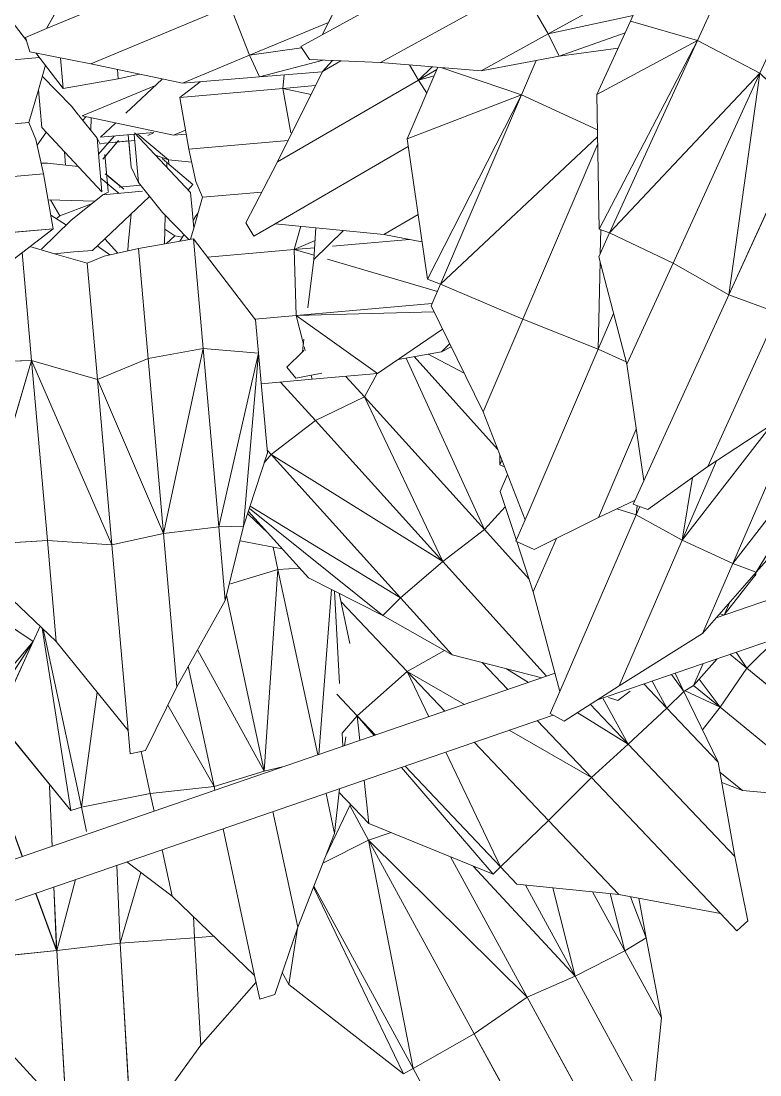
# Model space of a CAD drawing. Header units: inches. Extents: x 1 to 4284, y -575 to 745.
# Drawn here: x 2977.85 to 2987.32, y 314.22 to 327.72 of the extents above; entities that cross this region are included whole.
import ezdxf

# ---------------------------------------------------------------- set-up
doc = ezdxf.new("R2010")
doc.units = ezdxf.units.IN
doc.header["$MEASUREMENT"] = 0
doc.layers.add('I-WALL', color=2, linetype='Continuous', lineweight=13)
doc.layers.add('Plant-hosta', color=7, linetype='Continuous', lineweight=9)

# ---------------------------------------------------------------- blocks, each defined once
blk = doc.blocks.new('Untitled_dwg-V13-New Construction - Tel_Data_Elec Plan')
at = {"layer": 'Plant-hosta'}
for p, q in [((-8.511, 9.569), (-8.368, 9.539)), ((-8.511, 9.569), (-8.368, 9.539)), ((-7.968, 9.319), (-8.368, 9.539)), ((-8.368, 9.539), (-8.157, 9.315)), ((-7.735, 8.788), (-7.699, 8.823)), ((-7.735, 8.788), (-7.699, 8.823)), ((-7.574, 8.699), (-7.692, 8.823)), ((-7.574, 8.699), (-7.692, 8.823)), ((-7.138, 8.476), (-7.69, 8.823)), ((-7.69, 8.823), (-7.138, 8.476)), ((-13.234, -0.001), (-12.218, 0.632)), ((-13.234, -0.001), (-12.218, 0.632)), ((-12.059, 0.675), (-12.218, 0.632)), ((-12.218, 0.632), (-12.05, 0.624)), ((-13.234, -0.001), (-12.216, -0.047)), ((-12.216, -0.047), (-13.234, -0.001))]:
    blk.add_line(p, q, dxfattribs=at)
at = {"layer": 'Plant-hosta', "flags": 128}
for points in [[(-8.157, 9.315), (-8.368, 9.539), (-7.968, 9.319)], [(-12.05, 0.624), (-12.218, 0.632), (-12.059, 0.675)]]:
    blk.add_lwpolyline(points, dxfattribs=at)
blk = doc.blocks.new('Untitled_dwg-V37-New Construction - Tel_Data_Elec Plan')
at = {"layer": 'Plant-hosta'}
for p, q in [((-10.419, 9.986), (-10.553, 9.835)), ((-10.419, 9.986), (-9.6, 9.802)), ((-10.34, 9.61), (-10.553, 9.835)), ((-9.6, 9.802), (-8.368, 9.539)), ((-9.6, 9.802), (-8.202, 8.324)), ((-9.6, 9.802), (-8.368, 9.539)), ((-10.34, 9.61), (-10.223, 8.295)), ((-8.646, 7.82), (-10.34, 9.61)), ((-10.223, 8.295), (-10.34, 9.61)), ((-7.453, 9.035), (-8.368, 9.539)), ((-8.368, 9.539), (-7.695, 8.827)), ((-7.453, 9.035), (-7.695, 8.827)), ((-7.453, 9.035), (-6.375, 8.453)), ((-5.3, 7.316), (-7.453, 9.035)), ((-7.453, 9.035), (-6.375, 8.453)), ((-8.202, 8.324), (-7.695, 8.827)), ((-6.121, 7.162), (-7.695, 8.827)), ((-5.3, 7.316), (-7.695, 8.827)), ((-6.121, 7.162), (-7.695, 8.827)), ((-7.695, 8.827), (-5.3, 7.316)), ((-10.202, 7.618), (-10.223, 8.295)), ((-9.71, 7.753), (-10.223, 8.295)), ((-8.646, 7.82), (-8.202, 8.324)), ((-7.805, 7.616), (-8.202, 8.324)), ((-8.202, 8.324), (-6.613, 7.323)), ((-8.202, 8.324), (-7.441, 7.519)), ((-10.027, 7.789), (-10.21, 7.611)), ((-10.027, 7.789), (-9.111, 7.685)), ((-8.646, 7.82), (-8.854, 7.662)), ((-8.646, 7.82), (-8.854, 7.662)), ((-8.593, 7.714), (-8.646, 7.82)), ((-8.567, 7.736), (-8.646, 7.82)), ((-8.484, 7.806), (-8.637, 7.676)), ((-8.484, 7.806), (-7.574, 7.551)), ((-10.005, 7.393), (-10.21, 7.611)), ((-10.182, 6.943), (-10.202, 7.603)), ((-10.202, 7.603), (-10.182, 6.943)), ((-9.111, 7.685), (-8.603, 7.64)), ((-9.111, 7.685), (-8.27, 6.788)), ((-9.111, 7.685), (-8.603, 7.64)), ((-8.406, 7.441), (-8.637, 7.676)), ((-8.406, 7.441), (-8.099, 5.963)), ((-6.566, 5.573), (-8.406, 7.441)), ((-8.099, 5.963), (-8.406, 7.441)), ((-7.574, 7.551), (-6.267, 7.241)), ((-7.574, 7.551), (-6.055, 6.008)), ((-7.574, 7.551), (-6.267, 7.241)), ((-10.005, 7.393), (-10.038, 5.906)), ((-10.038, 5.906), (-10.005, 7.393)), ((-8.378, 5.658), (-10.005, 7.393)), ((-10.182, 6.943), (-10.019, 6.77)), ((-10.182, 6.943), (-10.019, 6.77)), ((-10.021, 6.664), (-10.069, 6.618)), ((-10.021, 6.664), (-10.069, 6.618)), ((-10.025, 6.494), (-10.069, 6.618)), ((-10.023, 6.574), (-10.069, 6.618)), ((-7.966, 4.546), (-8.099, 5.963)), ((-7.099, 4.947), (-8.099, 5.963)), ((-6.566, 5.573), (-6.055, 6.008)), ((-10.038, 5.906), (-10.198, 4.404)), ((-10.038, 5.906), (-9.153, 4.964)), ((-8.378, 5.658), (-8.096, 5.933)), ((-8.378, 5.658), (-9.153, 4.964)), ((-9.153, 4.964), (-8.378, 5.658)), ((-7.973, 4.614), (-8.378, 5.658)), ((-8.036, 5.294), (-8.378, 5.658)), ((-6.566, 5.573), (-7.099, 4.947)), ((-5.22, 3.04), (-6.566, 5.573)), ((-4.842, 3.822), (-6.566, 5.573)), ((-10.83, 4.904), (-10.277, 5.001)), ((-10.83, 4.904), (-10.277, 5.001)), ((-10.136, 4.984), (-10.277, 5.001)), ((-10.277, 5.001), (-10.141, 4.939)), ((-9.991, 4.183), (-9.153, 4.964)), ((-7.483, 3.183), (-9.153, 4.964)), ((-7.483, 3.183), (-9.153, 4.964)), ((-7.099, 4.947), (-7.732, 4.307)), ((-5.22, 3.04), (-7.099, 4.947)), ((-12.145, 4.682), (-11.81, 4.737)), ((-12.145, 4.682), (-12.205, 4.51)), ((-11.951, 4.394), (-12.205, 4.51)), ((-7.966, 4.546), (-7.732, 4.307)), ((-7.824, 4.231), (-7.933, 4.512)), ((-7.933, 4.512), (-7.824, 4.231)), ((-11.951, 4.394), (-11.876, 4.247)), ((-11.928, 4.383), (-11.951, 4.394)), ((-11.876, 4.247), (-11.951, 4.394)), ((-9.991, 4.183), (-10.198, 4.404)), ((-10.198, 4.404), (-9.991, 4.183)), ((-7.732, 4.307), (-7.841, 4.217)), ((-7.732, 4.307), (-7.841, 4.217)), ((-7.276, 2.582), (-7.841, 4.217)), ((-5.827, 2.373), (-7.841, 4.217)), ((-5.22, 3.04), (-7.732, 4.307)), ((-5.827, 2.373), (-7.732, 4.307)), ((-5.22, 3.04), (-7.732, 4.307)), ((-9.991, 4.183), (-10.125, 4.065)), ((-9.991, 4.183), (-10.125, 4.065)), ((-9.754, 2.285), (-10.125, 4.065)), ((-8.184, 2.257), (-10.125, 4.065)), ((-7.454, 3.099), (-9.991, 4.183)), ((-8.184, 2.257), (-9.991, 4.183)), ((-9.991, 4.183), (-7.454, 3.099)), ((-11.691, 3.886), (-11.408, 3.333)), ((-11.408, 3.333), (-11.691, 3.886)), ((-5.22, 3.04), (-4.842, 3.822)), ((-10.031, 3.589), (-10.458, 3.337)), ((-10.458, 3.337), (-10.031, 3.589)), ((-11.715, 2.731), (-10.458, 3.337)), ((-11.244, 2.958), (-11.408, 3.333)), ((-10.925, 3.112), (-11.408, 3.333)), ((-9.955, 3.247), (-10.458, 3.337)), ((-7.424, 3.011), (-8.184, 2.257)), ((-8.184, 2.257), (-7.424, 3.011)), ((-5.22, 3.04), (-5.827, 2.373)), ((-5.827, 2.373), (-5.22, 3.04)), ((-5.22, 3.04), (-4.412, 2.219)), ((-12.028, 2.787), (-12.068, 2.591)), ((-12.028, 2.787), (-11.715, 2.731)), ((-9.775, 2.383), (-11.715, 2.731)), ((-11.416, 1.997), (-12.068, 2.591)), ((-6.551, 1.846), (-7.276, 2.582)), ((-5.827, 2.373), (-7.276, 2.582)), ((-5.827, 2.373), (-6.551, 1.846)), ((-5.827, 2.373), (-6.551, 1.846)), ((-5, 1.534), (-5.827, 2.373)), ((-5, 1.534), (-5.827, 2.373)), ((-9.072, 1.557), (-9.754, 2.285)), ((-8.184, 2.257), (-9.754, 2.285)), ((-8.184, 2.257), (-9.036, 1.574)), ((-9.036, 1.574), (-8.184, 2.257)), ((-7.857, 1.908), (-8.184, 2.257)), ((-7.857, 1.908), (-8.184, 2.257)), ((-7.561, 1.957), (-6.819, 2.119)), ((-11.416, 1.997), (-10.48, 1.104)), ((-11.416, 1.997), (-9.36, 1.629)), ((-11.416, 1.997), (-10.48, 1.104)), ((-7.561, 1.957), (-8.568, 1.79)), ((-7.561, 1.957), (-7.596, 1.64)), ((-6.666, 1.964), (-7.561, 1.957)), ((-9.742, 1.249), (-8.568, 1.79)), ((-9.742, 1.249), (-8.568, 1.79)), ((-9.32, 1.822), (-9.36, 1.629)), ((-8.568, 1.79), (-7.596, 1.64)), ((-6.495, 1.79), (-7.596, 1.64)), ((-5.833, 1.117), (-6.551, 1.846)), ((-9.36, 1.629), (-9.401, 1.406)), ((-9.154, 1.645), (-9.36, 1.629)), ((-9.154, 1.645), (-9.36, 1.629)), ((-9.36, 1.629), (-9.094, 1.581)), ((-9.36, 1.629), (-9.139, 1.527)), ((-7.721, 0.937), (-7.596, 1.64)), ((-6.124, 1.413), (-7.596, 1.64)), ((-6.124, 1.413), (-7.596, 1.64)), ((-10.586, 0.904), (-9.742, 1.249)), ((-9.742, 1.249), (-7.721, 0.937)), ((-7.721, 0.937), (-9.742, 1.249)), ((-11.26, 0.892), (-10.485, 1.109)), ((-11.26, 0.892), (-10.485, 1.109)), ((-10.48, 1.104), (-10.312, 1.016)), ((-10.213, 1.056), (-10.48, 1.104)), ((-10.423, 0.971), (-11.26, 0.892)), ((-11.26, 0.892), (-12.218, 0.632)), ((-11.26, 0.892), (-11.289, 0.589)), ((-10.586, 0.904), (-10.633, 0.709)), ((-10.628, 0.727), (-11.289, 0.589)), ((-10.325, 0.661), (-10.633, 0.709)), ((-13.234, -0.001), (-12.218, 0.632)), ((-13.234, -0.001), (-12.218, 0.632)), ((-12.218, 0.632), (-11.289, 0.589)), ((-11.303, -0.089), (-11.289, 0.589)), ((-10.194, 0.54), (-11.289, 0.589)), ((-10.194, 0.54), (-11.289, 0.589)), ((-10.325, 0.661), (-9.252, -0.332)), ((-7.877, 0.284), (-10.325, 0.661)), ((-9.252, -0.332), (-10.325, 0.661)), ((-13.234, -0.001), (-13.915, -0.416)), ((-13.234, -0.001), (-11.303, -0.089)), ((-13.907, -0.607), (-13.915, -0.416)), ((-13.907, -0.607), (-13.613, -0.621)), ((-13.613, -0.621), (-12.665, -1.442)), ((-11.274, -0.727), (-13.613, -0.621))]:
    blk.add_line(p, q, dxfattribs=at)
at = {"layer": 'Plant-hosta', "flags": 128}
for points in [[(-8.646, 7.82), (-8.202, 8.324), (-9.6, 9.802), (-10.419, 9.986), (-10.553, 9.835), (-10.34, 9.61), (-8.646, 7.82)], [(-7.695, 8.827), (-8.368, 9.539), (-7.453, 9.035)], [(-5.3, 7.316), (-7.453, 9.035), (-7.695, 8.827)], [(-7.805, 7.616), (-8.202, 8.324), (-7.695, 8.827)], [(-9.71, 7.753), (-10.223, 8.295), (-10.202, 7.618)], [(-6.613, 7.323), (-8.202, 8.324), (-7.441, 7.519)], [(-8.036, 5.294), (-8.378, 5.658), (-10.005, 7.393), (-10.21, 7.611), (-10.027, 7.789), (-9.111, 7.685), (-8.27, 6.788)], [(-8.567, 7.736), (-8.646, 7.82), (-8.593, 7.714)], [(-6.566, 5.573), (-6.055, 6.008), (-7.574, 7.551), (-8.484, 7.806), (-8.637, 7.676), (-8.406, 7.441), (-6.566, 5.573), (-7.099, 4.947), (-5.22, 3.04)], [(-10.025, 6.494), (-10.069, 6.618), (-10.023, 6.574)], [(-7.099, 4.947), (-8.099, 5.963), (-7.966, 4.546)], [(-9.991, 4.183), (-9.153, 4.964), (-10.038, 5.906), (-10.198, 4.404)], [(-8.096, 5.933), (-8.378, 5.658), (-7.973, 4.614)], [(-5.22, 3.04), (-6.566, 5.573), (-4.842, 3.822), (-5.22, 3.04)], [(-10.141, 4.939), (-10.277, 5.001), (-10.136, 4.984)], [(-7.966, 4.546), (-7.732, 4.307), (-7.099, 4.947)], [(-11.81, 4.737), (-12.145, 4.682), (-12.205, 4.51), (-11.951, 4.394), (-11.928, 4.383)], [(-7.276, 2.582), (-7.841, 4.217), (-5.827, 2.373), (-7.732, 4.307)], [(-9.754, 2.285), (-10.125, 4.065), (-8.184, 2.257), (-9.991, 4.183)], [(-9.955, 3.247), (-10.458, 3.337), (-11.715, 2.731)], [(-10.925, 3.112), (-11.408, 3.333), (-11.244, 2.958)], [(-9.36, 1.629), (-11.416, 1.997), (-12.068, 2.591), (-12.028, 2.787), (-11.715, 2.731), (-9.775, 2.383)], [(-6.551, 1.846), (-7.276, 2.582), (-5.827, 2.373)], [(-8.184, 2.257), (-9.754, 2.285), (-9.072, 1.557)], [(-7.596, 1.64), (-8.568, 1.79), (-7.561, 1.957), (-6.819, 2.119)], [(-6.666, 1.964), (-7.561, 1.957), (-7.596, 1.64)], [(-9.32, 1.822), (-9.36, 1.629), (-9.094, 1.581)], [(-7.721, 0.937), (-7.596, 1.64), (-6.495, 1.79)], [(-9.139, 1.527), (-9.36, 1.629), (-9.401, 1.406)], [(-9.742, 1.249), (-10.586, 0.904), (-10.633, 0.709), (-10.325, 0.661), (-7.877, 0.284)], [(-10.213, 1.056), (-10.48, 1.104), (-10.312, 1.016)], [(-10.423, 0.971), (-11.26, 0.892), (-11.289, 0.589)], [(-11.289, 0.589), (-12.218, 0.632), (-11.26, 0.892)], [(-8.822, -0.836), (-11.303, -0.089), (-11.289, 0.589), (-10.628, 0.727)], [(-11.303, -0.089), (-13.234, -0.001), (-13.915, -0.416), (-13.907, -0.607), (-13.613, -0.621)], [(-12.665, -1.442), (-13.613, -0.621), (-11.274, -0.727)]]:
    blk.add_lwpolyline(points, dxfattribs=at)
blk = doc.blocks.new('Untitled_dwg-V40-New Construction - Tel_Data_Elec Plan')
at = {"layer": 'Plant-hosta'}
for p, q in [((1.134, 11.632), (1.503, 14.069)), ((1.805, 11.592), (2.11, 13.604)), ((1.805, 11.592), (2.11, 13.604)), ((2.11, 13.604), (2.66, 12.471)), ((2.11, 13.604), (2.66, 12.471)), ((0.338, 11.843), (0.539, 13.167)), ((2.66, 12.471), (2.514, 11.503)), ((2.827, 11.44), (2.66, 12.471)), ((-0.502, 12.303), (-0.549, 11.992)), ((-1.68, 10.437), (-0.688, 12.014)), ((-0.956, 9.372), (-0.688, 12.014)), ((-0.947, 9.362), (-0.549, 11.992)), ((-0.947, 9.362), (-0.549, 11.992)), ((-0.549, 11.992), (-0.688, 12.014)), ((-0.549, 11.992), (-0.688, 12.014)), ((-0.085, 9.045), (-0.549, 11.992)), ((0.338, 11.843), (-0.549, 11.992)), ((-0.085, 9.045), (-0.549, 11.992)), ((-0.085, 9.045), (0.338, 11.843)), ((0.338, 11.843), (-0.085, 9.045)), ((1.134, 11.632), (0.338, 11.843)), ((-4.254, 11.627), (-3.005, 10.782)), ((-3.529, 9.197), (-4.254, 11.627)), ((-3.005, 10.782), (-4.254, 11.627)), ((-0.085, 9.045), (1.134, 11.632)), ((-0.085, 9.045), (1.134, 11.632)), ((1.134, 11.632), (0.828, 9.606)), ((1.134, 11.632), (0.828, 9.606)), ((1.134, 11.632), (1.805, 11.592)), ((1.134, 11.632), (1.805, 11.592)), ((3.83, 11.472), (3.95, 11.75)), ((3.95, 11.75), (4.127, 11.678)), ((4.253, 10.85), (4.127, 11.678)), ((1.06, 9.817), (1.805, 11.592)), ((1.805, 11.592), (1.606, 10.274)), ((1.805, 11.592), (1.923, 10.427)), ((1.805, 11.592), (2.514, 11.503)), ((2.385, 10.651), (2.514, 11.503)), ((2.385, 10.651), (2.514, 11.503)), ((2.59, 10.75), (2.514, 11.503)), ((2.827, 11.44), (2.514, 11.503)), ((2.689, 10.798), (3.83, 11.472)), ((2.821, 10.876), (2.827, 11.44)), ((2.827, 11.44), (2.913, 10.931)), ((2.827, 11.44), (2.913, 10.931)), ((2.872, 9.268), (3.83, 11.472)), ((-4.924, 11.017), (-5.446, 9.766)), ((-4.924, 11.017), (-5.446, 9.766)), ((-4.325, 9.01), (-4.924, 11.017)), ((3.461, 9.03), (4.253, 10.85)), ((4.253, 10.85), (4.466, 9.64)), ((4.253, 10.85), (4.466, 9.64)), ((-2.063, 10.262), (-3.005, 10.782)), ((-2.611, 9.461), (-3.005, 10.782)), ((2.689, 10.798), (1.508, 10.226)), ((2.689, 10.798), (2.168, 9.6)), ((5.664, 10.566), (4.633, 10.088)), ((5.664, 10.566), (4.633, 10.088)), ((5.664, 10.566), (4.729, 8.985)), ((4.729, 8.985), (5.664, 10.566)), ((5.221, 8.631), (6.353, 10.545)), ((-1.892, 10.495), (-2.093, 10.484)), ((-2.051, 10.175), (-2.093, 10.484)), ((-1.892, 10.495), (-1.32, 9.785)), ((-1.706, 10.264), (-1.68, 10.437)), ((-1.329, 9.796), (-1.68, 10.437)), ((-2.051, 10.175), (-2.695, 8.862)), ((-2.695, 8.862), (-2.051, 10.175)), ((-1.786, 8.272), (-2.051, 10.175)), ((1.508, 10.226), (1.386, 9.945)), ((-0.009, 8.847), (1.265, 10.003)), ((0.629, 8.314), (1.265, 10.003)), ((0.629, 8.314), (1.265, 10.003)), ((1.386, 9.945), (1.265, 10.003)), ((4.633, 10.088), (4.42, 9.899)), ((4.633, 10.088), (4.443, 9.768)), ((0.677, 8.315), (1.386, 9.945)), ((1.386, 9.945), (0.677, 8.315)), ((1.229, 8.324), (1.386, 9.945)), ((1.229, 8.324), (1.386, 9.945)), ((2.168, 9.6), (1.386, 9.945)), ((-1.32, 9.785), (-0.465, 8.816)), ((-1.32, 9.785), (-1.112, 8.283)), ((-1.32, 9.785), (-0.465, 8.816)), ((2.168, 9.6), (1.616, 8.331)), ((2.872, 9.268), (2.168, 9.6)), ((4.466, 9.64), (4.085, 8.764)), ((4.466, 9.64), (4.361, 8.639)), ((-3.529, 9.197), (-2.611, 9.461)), ((-2.611, 9.461), (-3.529, 9.197)), ((-2.611, 9.461), (-2.37, 9.524)), ((-2.529, 9.2), (-2.611, 9.461)), ((-2.529, 9.2), (-2.611, 9.461)), ((-3.529, 9.197), (-4.325, 9.01)), ((-4.325, 9.01), (-3.529, 9.197)), ((-2.97, 8.436), (-3.529, 9.197)), ((-3.529, 9.197), (-3.229, 8.246)), ((-3.229, 8.246), (-3.529, 9.197)), ((-3.529, 9.197), (-2.97, 8.436)), ((2.872, 9.268), (2.089, 8.339)), ((2.872, 9.268), (2.47, 8.346)), ((2.872, 9.268), (3.461, 9.03)), ((2.872, 9.268), (3.461, 9.03)), ((-0.738, 9.125), (-0.085, 9.045)), ((-0.147, 8.531), (-0.675, 9.053)), ((-0.675, 9.053), (-0.147, 8.531)), ((-0.085, 9.045), (0.219, 9.054)), ((0.219, 9.054), (-0.085, 9.045)), ((4.729, 8.985), (4.418, 9.18)), ((-4.325, 9.01), (-5.158, 8.8)), ((-4.327, 8.227), (-4.327, 9.009)), ((-4.327, 9.009), (-4.08, 8.231)), ((-4.325, 9.01), (-4.326, 8.227)), ((-3.786, 8.237), (-4.325, 9.01)), ((-4.325, 9.01), (-4.079, 8.231)), ((-3.786, 8.237), (-4.325, 9.01)), ((-0.16, 8.545), (-0.085, 9.045)), ((2.986, 8.424), (3.461, 9.03)), ((2.986, 8.424), (3.461, 9.03)), ((3.179, 8.381), (3.461, 9.03)), ((3.357, 8.361), (3.461, 9.03)), ((3.461, 9.03), (4.085, 8.764)), ((3.461, 9.03), (4.085, 8.764)), ((4.729, 8.985), (4.379, 8.635)), ((4.729, 8.985), (4.505, 8.607)), ((4.602, 8.555), (4.729, 8.985)), ((5.221, 8.631), (4.729, 8.985)), ((-2.695, 8.862), (-3.091, 8.249)), ((-2.695, 8.862), (-3.091, 8.249)), ((-2.695, 8.862), (-2.611, 8.257)), ((-2.611, 8.257), (-2.695, 8.862)), ((-0.212, 8.299), (-0.465, 8.816)), ((-0.465, 8.816), (-0.393, 8.296)), ((-0.231, 8.337), (-0.009, 8.847)), ((0.123, 8.305), (-0.009, 8.847)), ((3.914, 8.371), (4.085, 8.764)), ((3.914, 8.371), (4.085, 8.764)), ((4.025, 8.373), (4.085, 8.764)), ((4.085, 8.764), (4.025, 8.373)), ((4.085, 8.764), (4.361, 8.639)), ((4.361, 8.639), (4.085, 8.764)), ((4.29, 8.378), (4.361, 8.639)), ((4.361, 8.639), (4.34, 8.378)), ((5.221, 8.631), (5.08, 8.391)), ((5.162, 8.393), (5.221, 8.631)), ((5.221, 8.631), (5.725, 8.403)), ((3.426, 8.381), (3.526, 8.457)), ((3.526, 8.457), (3.719, 8.397)), ((2.711, 7.85), (1.731, 7.18)), ((2.711, 7.85), (1.731, 7.18)), ((2.774, 7.851), (2.029, 6.015)), ((2.774, 7.851), (2.029, 6.015)), ((2.251, 7.842), (2.062, 7.405)), ((2.251, 7.842), (2.062, 7.405)), ((2.327, 7.587), (2.531, 7.847)), ((2.327, 7.587), (2.531, 7.847)), ((-4.326, 7.727), (-4.327, 6.255)), ((-4.327, 6.255), (-4.327, 7.727)), ((-3.923, 7.734), (-3.689, 6.996)), ((-3.922, 7.734), (-3.688, 6.996)), ((-3.399, 7.392), (-3.443, 7.705)), ((-3.443, 7.705), (-3.399, 7.392)), ((-2.541, 7.758), (-2.51, 7.529)), ((-1.71, 7.722), (-2.51, 7.529)), ((-1.912, 6.541), (-1.71, 7.722)), ((-1.71, 7.722), (-1.717, 7.773)), ((-1.71, 7.722), (-1.039, 7.759)), ((-1.71, 7.722), (-1.039, 7.759)), ((-1.494, 6.162), (-1.71, 7.722)), ((-1.31, 6.003), (-1.039, 7.759)), ((-1.31, 6.003), (-1.039, 7.759)), ((-1.039, 7.759), (-0.783, 7.789)), ((-1.039, 7.759), (-0.783, 7.789)), ((-1.039, 7.759), (0.01, 5.389)), ((-1.039, 7.759), (-0.722, 5.472)), ((0.01, 5.389), (-1.039, 7.759)), ((-1.039, 7.759), (-0.722, 5.472)), ((0.01, 5.389), (-0.324, 7.797)), ((0.01, 5.389), (-0.324, 7.797)), ((0.568, 5.865), (-0.31, 7.797)), ((-0.31, 7.797), (0.568, 5.865)), ((0.063, 7.643), (0.014, 7.803)), ((0.014, 7.803), (0.063, 7.643)), ((0.037, 7.803), (0.092, 7.704)), ((0.092, 7.704), (0.037, 7.803)), ((0.321, 7.497), (0.245, 7.807)), ((0.245, 7.807), (0.321, 7.497)), ((0.321, 7.497), (0.458, 7.811)), ((0.321, 7.497), (0.439, 7.81)), ((1.662, 7.832), (1.118, 7.186)), ((1.397, 7.827), (1.118, 7.186)), ((1.118, 7.186), (1.18, 7.823)), ((0.321, 7.497), (0.063, 7.643)), ((0.321, 7.497), (0.063, 7.643)), ((-3.399, 7.392), (-2.51, 7.529)), ((-2.434, 6.981), (-2.51, 7.529)), ((-2.51, 7.529), (-2.434, 6.981)), ((0.321, 7.497), (0.171, 7.15)), ((0.171, 7.15), (0.321, 7.497)), ((1.118, 7.186), (0.321, 7.497)), ((0.321, 7.497), (1.118, 7.186)), ((5.757, 7.518), (5.73, 7.559)), ((5.757, 7.518), (5.73, 7.559)), ((-4.033, 5.974), (-3.54, 7.385)), ((-3.399, 7.392), (-3.54, 7.385)), ((-3.399, 7.392), (-3.54, 7.385)), ((-3.086, 5.061), (-3.54, 7.385)), ((-2.704, 6.073), (-3.399, 7.392)), ((-3.078, 5.077), (-3.399, 7.392)), ((-2.704, 6.073), (-3.399, 7.392)), ((-3.078, 5.077), (-3.399, 7.392)), ((1.118, 7.186), (0.627, 6.056)), ((1.118, 7.186), (0.627, 6.056)), ((1.731, 7.18), (1.071, 6.401)), ((1.118, 7.186), (1.661, 7.097)), ((1.731, 7.18), (1.361, 6.268)), ((0.25, 7.032), (0.598, 5.897)), ((0.25, 7.032), (0.598, 5.897)), ((-2.377, 6.988), (-2.577, 6.962)), ((-2.499, 6.671), (-2.577, 6.962)), ((-2.377, 6.988), (-1.723, 6.359)), ((-3.254, 5.183), (-5.318, 6.731)), ((-2.499, 6.671), (-2.975, 5.283)), ((-2.975, 5.283), (-2.499, 6.671)), ((-1.881, 4.364), (-2.499, 6.671)), ((-3.254, 5.183), (-5.536, 6.498)), ((-5.536, 6.498), (-3.254, 5.183)), ((0.642, 5.944), (0.552, 6.596)), ((0.642, 5.944), (0.552, 6.596)), ((2.67, 5.814), (2.991, 6.605)), ((2.67, 5.814), (2.991, 6.605)), ((-1.723, 6.359), (-0.762, 5.531)), ((-1.723, 6.359), (-1.212, 4.454)), ((-1.212, 4.454), (-1.723, 6.359)), ((-1.723, 6.359), (-0.762, 5.531)), ((-0.066, 4.528), (1.071, 6.401)), ((-0.066, 4.528), (1.071, 6.401)), ((1.071, 6.401), (0.341, 5.623)), ((1.071, 6.401), (1.361, 6.268)), ((1.071, 6.401), (1.361, 6.268)), ((-3.254, 5.183), (-4.294, 6.239)), ((-0.048, 4.505), (1.361, 6.268)), ((1.361, 6.268), (-0.048, 4.505)), ((0.43, 3.974), (1.361, 6.268)), ((2.029, 6.015), (1.361, 6.268)), ((2.029, 6.015), (1.361, 6.268)), ((2.029, 6.015), (0.43, 3.974)), ((0.43, 3.974), (2.029, 6.015)), ((2.029, 6.015), (1.113, 3.759)), ((2.029, 6.015), (1.113, 3.759)), ((1.807, 3.688), (2.029, 6.015)), ((2.67, 5.814), (2.029, 6.015)), ((2.029, 6.015), (2.67, 5.814)), ((2.67, 5.814), (1.807, 3.688)), ((2.48, 3.404), (2.67, 5.814)), ((2.67, 5.814), (2.48, 3.404)), ((2.67, 5.814), (3.02, 5.629)), ((3.02, 5.629), (2.67, 5.814)), ((-0.091, 4.56), (0.341, 5.623)), ((-0.214, 4.718), (-0.762, 5.531)), ((-0.762, 5.531), (-0.516, 4.614)), ((0.01, 5.389), (0.279, 5.471)), ((0.279, 5.471), (0.01, 5.389)), ((-2.975, 5.283), (-3.581, 4.07)), ((-2.975, 5.283), (-3.581, 4.07)), ((-2.975, 5.283), (-2.639, 4.029)), ((0.01, 5.389), (-0.624, 5.353)), ((0.01, 5.389), (0.051, 5.098)), ((-3.675, 4.609), (-3.254, 5.183)), ((-3.102, 5.029), (-3.254, 5.183)), ((-3.102, 5.029), (-3.254, 5.183)), ((-0.321, 4.877), (0.152, 5.158)), ((-0.321, 4.877), (0.152, 5.158)), ((-0.111, 4.586), (0.055, 4.919)), ((0.055, 4.919), (-0.111, 4.586)), ((2.582, 3.422), (3.182, 4.901)), ((2.582, 3.422), (3.182, 4.901)), ((-1.212, 4.454), (-0.516, 4.614)), ((-1.212, 4.454), (-0.516, 4.614)), ((-0.214, 4.718), (-0.516, 4.614)), ((0.077, 2.4), (-0.516, 4.614)), ((0.724, 2.7), (-0.516, 4.614)), ((-0.516, 4.614), (0.724, 2.7)), ((-0.214, 4.718), (0.393, 3.938)), ((0.724, 2.7), (-0.214, 4.718)), ((-1.881, 4.364), (-2.639, 4.029)), ((-2.04, 1.794), (-1.881, 4.364)), ((-1.881, 4.364), (-1.212, 4.454)), ((-1.881, 4.364), (-1.212, 4.454)), ((-1.331, 2.312), (-1.881, 4.364)), ((-1.331, 2.312), (-1.212, 4.454)), ((-1.212, 4.454), (-0.629, 2.277)), ((-1.212, 4.454), (0.077, 2.4)), ((-3.503, 3.776), (-2.639, 4.029)), ((-2.04, 1.794), (-2.639, 4.029)), ((0.43, 3.974), (0.307, 4.048)), ((0.724, 2.7), (0.393, 3.938)), ((0.393, 3.938), (0.724, 2.7)), ((0.401, 3.904), (0.43, 3.974)), ((0.43, 3.974), (0.401, 3.904)), ((1.113, 3.759), (0.43, 3.974)), ((2.762, 3.453), (3.113, 3.842)), ((3.113, 3.842), (2.762, 3.453)), ((-2.04, 1.794), (-3.503, 3.776)), ((1.113, 3.759), (0.863, 3.144)), ((1.807, 3.688), (1.113, 3.759)), ((1.807, 3.688), (1.674, 3.361)), ((1.807, 3.688), (1.674, 3.361)), ((2.063, 3.462), (1.807, 3.688)), ((1.257, 3.249), (2.066, 3.466)), ((1.342, 2.41), (2.066, 3.466)), ((2.066, 3.466), (3.046, 3.216)), ((2.066, 3.466), (3.046, 3.216)), ((0.623, 3.079), (1.257, 3.249)), ((1.262, 3.197), (1.257, 3.249)), ((1.3, 2.824), (1.296, 2.871)), ((1.296, 2.871), (1.3, 2.824)), ((1.342, 2.41), (3.019, 2.968)), ((1.342, 2.41), (3.032, 2.863)), ((1.342, 2.41), (1.304, 2.785)), ((1.304, 2.785), (1.342, 2.41)), ((1.965, 1.868), (3.147, 2.741)), ((3.147, 2.741), (1.965, 1.868)), ((0.077, 2.4), (0.724, 2.7)), ((0.835, 2.286), (0.724, 2.7)), ((-2.04, 1.794), (-1.331, 2.312)), ((-1.331, 2.312), (-0.944, 0.865)), ((-1.331, 2.312), (-0.629, 2.277)), ((-0.629, 2.277), (0.077, 2.4)), ((-0.629, 2.277), (0.077, 2.4)), ((0.443, 1.036), (0.077, 2.4)), ((0.831, 2.273), (1.342, 2.41)), ((0.831, 2.273), (1.342, 2.41)), ((1.609, 1.606), (1.342, 2.41)), ((-0.629, 2.277), (-0.263, 0.912)), ((0.443, 1.036), (0.835, 2.286)), ((2.086, 1.734), (3.039, 1.989)), ((2.086, 1.734), (3.039, 1.989)), ((-2.04, 1.794), (-2.896, 1.511)), ((-2.04, 1.794), (-1.68, 0.451)), ((-2.04, 1.794), (-1.68, 0.451)), ((1.609, 1.606), (1.823, 1.764)), ((1.609, 1.606), (1.862, 1.674)), ((1.609, 1.606), (0.531, 1.317)), ((1.609, 1.606), (1.9, 1.588)), ((1.609, 1.606), (1.791, 1.356)), ((0.443, 1.036), (-0.263, 0.912)), ((0.206, 0.63), (0.07, 0.971)), ((0.07, 0.971), (0.206, 0.63)), ((0.23, 0.92), (0.095, 0.975)), ((0.186, 0.585), (0.383, 1.025)), ((0.23, 0.92), (0.314, 0.969)), ((0.314, 0.969), (0.23, 0.92)), ((0.347, 0.944), (0.267, 1.005)), ((0.267, 1.005), (0.347, 0.944)), ((0.492, 0.908), (0.404, 1.029)), ((0.404, 1.029), (0.492, 0.908)), ((-1.298, 0.606), (-0.944, 0.865)), ((-0.944, 0.865), (-0.709, 0.853)), ((-0.749, 0.699), (-0.634, 0.863)), ((-0.634, 0.863), (-0.749, 0.699)), ((-0.263, 0.912), (-0.709, 0.853)), ((-0.626, 0.646), (-0.533, 0.877)), ((-0.626, 0.646), (-0.533, 0.877)), ((-0.371, 0.818), (-0.4, 0.894)), ((-0.198, 0.463), (-0.371, 0.818)), ((0.14, 0.794), (0.23, 0.92)), ((0.492, 0.908), (0.735, 0.575)), ((0.735, 0.575), (0.492, 0.908)), ((0.564, 0.778), (0.518, 0.813)), ((0.518, 0.813), (0.564, 0.778)), ((-1.202, 0.301), (-2.452, 0.694)), ((-0.826, 0.732), (-1.058, 0.67)), ((0.093, 0.338), (-0.826, 0.732)), ((0.611, 0.465), (0.552, 0.683)), ((0.612, 0.744), (0.564, 0.778)), ((0.612, 0.744), (0.564, 0.778)), ((1.47, 0.772), (0.735, 0.575)), ((-1.298, 0.606), (-1.561, 0.414)), ((-1.561, 0.414), (-1.298, 0.606)), ((0.025, 0.118), (0.186, 0.585)), ((0.735, 0.575), (0.724, 0.355)), ((-0.954, 0.28), (-1.431, 0.494)), ((0.197, -0.499), (0.611, 0.465)), ((0.594, 0.425), (0.675, 0.378)), ((-2.566, -0.064), (-1.202, 0.301)), ((-1.078, -0.405), (-1.202, 0.301)), ((-1.028, 0.313), (-1.171, 0.125)), ((-1.028, 0.313), (-1.171, 0.125)), ((-0.457, 0.109), (-0.954, 0.28)), ((0.457, 0.001), (0.675, 0.378)), ((0.78, -0.064), (0.724, 0.355)), ((-0.579, 0.151), (-1.137, -0.072)), ((-1.137, -0.072), (-0.579, 0.151)), ((-1.066, 0.175), (-1.12, 0.192)), ((-1.12, 0.192), (-1.066, 0.175)), ((-1.108, -0.06), (-1.066, 0.175)), ((-1.066, 0.175), (-0.633, 0.17)), ((0.037, 0.241), (-0.457, 0.109)), ((-0.255, 0.163), (-0.408, -0.102)), ((-0.255, 0.163), (-0.408, -0.102)), ((0.039, 0.159), (-0.226, 0.088)), ((0.039, 0.159), (-0.226, 0.088)), ((0.78, -0.064), (2.015, 0.267)), ((0.78, -0.064), (2.015, 0.267)), ((2.179, -0.384), (2.079, 0.186)), ((-0.454, 0.068), (-0.898, -0.968)), ((-0.371, 0.101), (-0.457, 0.109)), ((-0.454, 0.068), (-0.275, -0.599)), ((-0.254, -0.368), (-0.377, 0.089)), ((-0.179, 0.135), (-0.335, -0.134)), ((-0.203, 0.094), (-0.322, -0.113)), ((0.005, -0.099), (0.025, 0.118)), ((0.186, -0.482), (0.025, 0.118)), ((0.417, -0.068), (0.457, 0.001)), ((0.417, -0.068), (0.457, 0.001)), ((0.457, 0.001), (0.435, 0.056)), ((0.435, 0.056), (0.457, 0.001)), ((0.487, -0.025), (0.473, 0.029)), ((0.473, 0.029), (0.487, -0.025)), ((0.488, -0.025), (0.757, 0.106)), ((0.757, 0.106), (0.488, -0.025)), ((-0.329, -0.087), (-0.254, -0.368)), ((0.005, -0.099), (0.113, -0.502)), ((0.093, -0.426), (0.005, -0.099)), ((0.488, -0.025), (0.231, -0.47)), ((0.352, -0.139), (0.488, -0.025)), ((0.78, -0.064), (0.896, -0.728)), ((2.492, -0.188), (2.179, -0.384)), ((2.179, -0.384), (2.492, -0.188)), ((-1.078, -0.405), (-2.443, -0.77)), ((-1.078, -0.405), (-2.443, -0.77)), ((-1.078, -0.405), (-1.019, -0.85)), ((-0.629, -0.339), (-0.985, -0.513)), ((-0.329, -0.397), (-0.064, -0.55)), ((-0.329, -0.397), (-0.064, -0.55)), ((-0.301, -0.321), (-0.032, -0.476)), ((-0.26, -0.344), (-0.053, -0.464)), ((2.179, -0.384), (0.896, -0.728)), ((2.179, -0.384), (2.584, -0.276)), ((2.179, -0.384), (2.584, -0.276)), ((2.179, -0.384), (2.252, -0.541)), ((2.252, -0.541), (2.179, -0.384)), ((-0.985, -0.513), (-1.055, -0.539)), ((-0.776, -0.411), (-0.731, -0.578)), ((-0.731, -0.578), (-0.776, -0.411)), ((-0.267, -0.513), (-0.275, -0.599)), ((-0.255, -0.518), (0.165, -0.405)), ((-0.234, -0.595), (0.432, -0.416)), ((-0.079, -0.471), (0.093, -0.425)), ((0.347, -0.409), (0.426, -0.416)), ((0.426, -0.416), (0.347, -0.409)), ((-0.275, -0.599), (-0.397, -0.953)), ((-0.397, -0.953), (-0.275, -0.599)), ((-0.234, -0.595), (0.01, -0.7)), ((-1.029, -0.776), (-0.87, -0.887)), ((-0.87, -0.887), (-1.029, -0.776)), ((-0.317, -0.721), (-0.258, -0.867)), ((-0.258, -0.867), (-0.317, -0.721)), ((0.178, -0.772), (0.767, -1.025)), ((0.767, -1.025), (0.178, -0.772)), ((0.896, -0.728), (1.211, -0.826)), ((0.896, -0.728), (1.211, -0.826)), ((-1.031, -1.085), (-1.019, -0.85)), ((-0.319, -0.905), (-0.37, -0.876)), ((-0.319, -0.905), (-0.37, -0.876)), ((-0.836, -1.2), (-0.898, -0.968)), ((-0.399, -0.957), (-0.446, -1.095)), ((-2.478, -1.473), (-1.031, -1.085)), ((-0.772, -1.439), (-1.031, -1.085)), ((-1.031, -1.085), (-0.772, -1.439)), ((-0.772, -1.439), (-0.836, -1.2)), ((-0.446, -1.095), (-0.666, -1.585)), ((0.238, -1.22), (0.513, -1.183)), ((-0.467, -1.343), (-0.64, -1.893)), ((-0.467, -1.343), (-0.64, -1.893)), ((-0.467, -1.343), (0.238, -1.22)), ((-0.467, -1.343), (-0.365, -1.726)), ((0.269, -1.335), (0.238, -1.22)), ((-0.772, -1.439), (-0.58, -1.702)), ((-0.58, -1.702), (-0.772, -1.439)), ((-1.96, -2.181), (-0.617, -1.821)), ((-1.96, -2.181), (-0.617, -1.821)), ((-0.7, -2.085), (-0.86, -2.593))]:
    blk.add_line(p, q, dxfattribs=at)
at = {"layer": 'Plant-hosta', "flags": 128}
for points in [[(2.11, 13.604), (1.75, 14.363), (1.549, 14.375), (1.503, 14.069), (1.134, 11.632), (0.338, 11.843)], [(2.514, 11.503), (2.66, 12.471), (2.827, 11.44)], [(-3.529, 9.197), (-4.254, 11.627), (-4.345, 11.933), (-4.584, 11.877), (-4.924, 11.017), (-4.325, 9.01)], [(-1.68, 10.437), (-0.688, 12.014), (-0.956, 9.372)], [(3.461, 9.03), (4.253, 10.85), (4.127, 11.678), (3.95, 11.75), (3.83, 11.472)], [(1.06, 9.817), (1.805, 11.592), (2.514, 11.503), (2.59, 10.75)], [(1.923, 10.427), (1.805, 11.592), (1.606, 10.274)], [(2.821, 10.876), (2.827, 11.44), (2.514, 11.503)], [(2.689, 10.798), (3.83, 11.472), (2.872, 9.268), (2.168, 9.6)], [(-2.37, 9.524), (-2.611, 9.461), (-3.005, 10.782), (-2.063, 10.262)], [(2.168, 9.6), (2.689, 10.798), (1.508, 10.226), (1.386, 9.945), (2.168, 9.6), (1.616, 8.331)], [(6.513, 9.364), (6.353, 10.545), (5.221, 8.631)], [(-1.112, 8.283), (-1.32, 9.785), (-1.892, 10.495), (-2.093, 10.484), (-2.051, 10.175), (-1.786, 8.272)], [(-1.706, 10.264), (-1.68, 10.437), (-1.329, 9.796)], [(-0.009, 8.847), (1.265, 10.003), (1.386, 9.945)], [(4.443, 9.768), (4.633, 10.088), (4.42, 9.899)], [(4.085, 8.764), (4.466, 9.64), (4.361, 8.639)], [(2.089, 8.339), (2.872, 9.268), (2.47, 8.346)], [(-0.738, 9.125), (-0.085, 9.045), (-0.16, 8.545)], [(4.418, 9.18), (4.729, 8.985), (4.602, 8.555)], [(-4.325, 9.01), (-5.158, 8.8), (-5.158, 8.213)], [(3.179, 8.381), (3.461, 9.03), (3.357, 8.361)], [(4.505, 8.607), (4.729, 8.985), (4.379, 8.635)], [(5.162, 8.393), (5.221, 8.631), (4.729, 8.985)], [(-0.393, 8.296), (-0.465, 8.816), (-0.212, 8.299)], [(-0.231, 8.337), (-0.009, 8.847), (0.123, 8.305)], [(4.29, 8.378), (4.361, 8.639), (4.34, 8.378)], [(5.725, 8.403), (5.221, 8.631), (5.08, 8.391)], [(3.719, 8.397), (3.526, 8.457), (3.426, 8.381)], [(-3.399, 7.392), (-2.51, 7.529), (-2.541, 7.758)], [(-1.717, 7.773), (-1.71, 7.722), (-2.51, 7.529)], [(-1.494, 6.162), (-1.71, 7.722), (-1.912, 6.541)], [(0.458, 7.811), (0.321, 7.497), (0.439, 7.81)], [(1.397, 7.827), (1.118, 7.186), (1.662, 7.832)], [(1.661, 7.097), (1.118, 7.186), (1.18, 7.823)], [(-4.033, 5.974), (-3.54, 7.385), (-3.086, 5.061)], [(-4.294, 6.239), (-3.254, 5.183), (-5.318, 6.731), (-5.536, 6.498), (-6.267, 7.241), (-5.318, 6.731)], [(1.361, 6.268), (1.731, 7.18), (1.071, 6.401), (0.341, 5.623), (-0.091, 4.56)], [(-1.723, 6.359), (-2.377, 6.988), (-2.577, 6.962), (-2.499, 6.671), (-1.881, 4.364), (-2.639, 4.029)], [(-3.254, 5.183), (-3.675, 4.609), (-5.536, 6.498)], [(0.307, 4.048), (0.43, 3.974), (1.361, 6.268)], [(1.113, 3.759), (1.807, 3.688), (2.029, 6.015)], [(2.063, 3.462), (1.807, 3.688), (2.67, 5.814)], [(0.724, 2.7), (-0.214, 4.718), (-0.516, 4.614), (-0.762, 5.531), (-0.214, 4.718), (0.393, 3.938)], [(-3.581, 4.07), (-3.503, 3.776), (-2.639, 4.029), (-2.975, 5.283)], [(0.051, 5.098), (0.01, 5.389), (-0.624, 5.353)], [(0.443, 1.036), (0.835, 2.286), (0.724, 2.7), (0.077, 2.4), (-0.516, 4.614)], [(-2.639, 4.029), (-2.04, 1.794), (-1.881, 4.364), (-1.331, 2.312), (-2.04, 1.794), (-3.503, 3.776)], [(0.077, 2.4), (-1.212, 4.454), (-0.629, 2.277), (-1.331, 2.312), (-1.212, 4.454)], [(0.863, 3.144), (1.113, 3.759), (0.43, 3.974)], [(1.342, 2.41), (2.066, 3.466), (1.257, 3.249)], [(0.623, 3.079), (1.257, 3.249), (1.262, 3.197)], [(3.019, 2.968), (1.342, 2.41), (3.032, 2.863)], [(-1.331, 2.312), (-0.944, 0.865), (-0.709, 0.853), (-0.263, 0.912), (-0.629, 2.277)], [(0.077, 2.4), (0.443, 1.036), (-0.263, 0.912)], [(1.342, 2.41), (1.609, 1.606), (0.531, 1.317)], [(-3.788, 1.42), (-4.019, 2.281), (-2.896, 1.511), (-2.04, 1.794)], [(1.823, 1.764), (1.609, 1.606), (1.9, 1.588)], [(1.791, 1.356), (1.609, 1.606), (1.862, 1.674)], [(0.383, 1.025), (0.186, 0.585), (0.025, 0.118)], [(0.095, 0.975), (0.23, 0.92), (0.14, 0.794)], [(-0.944, 0.865), (-1.298, 0.606), (-1.058, 0.67), (-0.826, 0.732), (0.093, 0.338)], [(-0.4, 0.894), (-0.371, 0.818), (-0.198, 0.463)], [(0.492, 0.908), (0.552, 0.683), (0.611, 0.465), (0.197, -0.499)], [(-1.202, 0.301), (-2.452, 0.694), (-2.866, 0.583), (-2.566, -0.064)], [(2.079, 0.186), (2.179, -0.384), (0.896, -0.728), (0.78, -0.064), (0.724, 0.355), (0.735, 0.575), (1.47, 0.772)], [(-1.431, 0.494), (-0.954, 0.28), (-0.457, 0.109)], [(0.594, 0.425), (0.675, 0.378), (0.457, 0.001)], [(-2.443, -0.77), (-2.566, -0.064), (-1.202, 0.301), (-1.078, -0.405), (-1.019, -0.85), (-1.031, -1.085), (-2.478, -1.473)], [(-0.633, 0.17), (-1.066, 0.175), (-1.108, -0.06)], [(0.037, 0.241), (-0.457, 0.109), (-0.371, 0.101)], [(-0.772, -1.439), (-0.836, -1.2), (-0.898, -0.968), (-0.454, 0.068), (-0.275, -0.599), (-0.267, -0.513)], [(0.186, -0.482), (0.025, 0.118), (0.005, -0.099)], [(0.231, -0.47), (0.488, -0.025), (0.352, -0.139)], [(-1.055, -0.539), (-0.985, -0.513), (-0.629, -0.339)], [(0.01, -0.7), (-0.234, -0.595), (0.432, -0.416)], [(-0.666, -1.585), (-0.446, -1.095), (-0.399, -0.957)], [(0.269, -1.335), (0.238, -1.22), (0.513, -1.183)], [(0.238, -1.22), (-0.467, -1.343), (-0.365, -1.726)], [(-0.7, -2.085), (-0.86, -2.593), (-0.749, -3.008)]]:
    blk.add_lwpolyline(points, dxfattribs=at)
blk.add_lwpolyline([(-0.502, 12.303), (-0.549, 11.992), (0.338, 11.843), (0.539, 13.167)], close=True, dxfattribs=at)

msp = doc.modelspace()

# ---------------------------------------------------------------- linework, layer by layer
at = {"layer": 'I-WALL', "color": 250, "lineweight": 20}
for p, q in [((2989.28, 320.944), (2986.76, 320.076)), ((2985.227, 319.019), (2989.548, 320.507)), ((2984.694, 319.365), (2970.316, 314.414)), ((2970.423, 313.922), (2984.67, 318.828))]:
    msp.add_line(p, q, dxfattribs=at)

# ---------------------------------------------------------------- block references
at = {"layer": 'Plant-hosta', "extrusion": (0, 0, -1), "zscale": -0.9999999999999999, "rotation": 160.0000000000005}
for name, p in [('Untitled_dwg-V37-New Construction - Tel_Data_Elec Plan', (-2991.185, 331.7)), ('Untitled_dwg-V13-New Construction - Tel_Data_Elec Plan', (-2991.07, 331.033)), ('Untitled_dwg-V40-New Construction - Tel_Data_Elec Plan', (-2979.292, 325.756))]:
    msp.add_blockref(name, p, dxfattribs=at)

doc.saveas('drawing.dxf')
